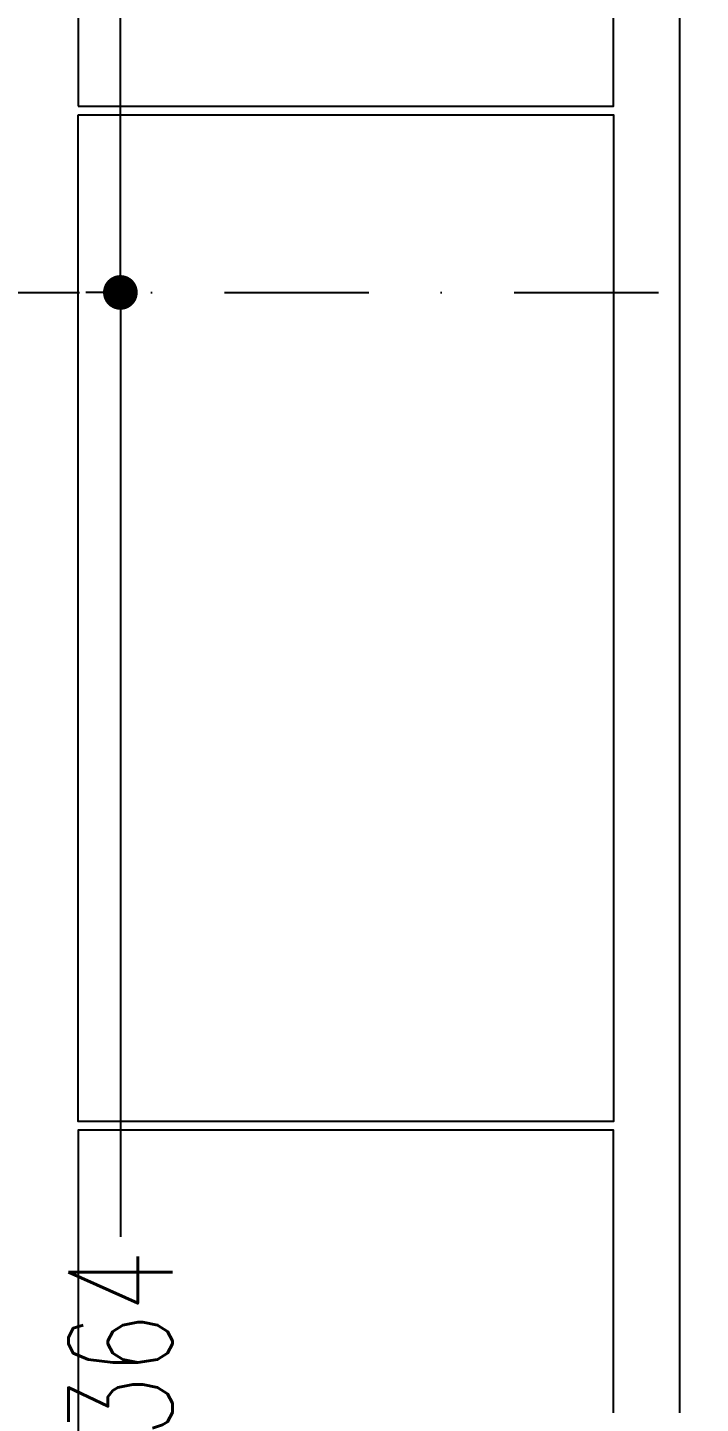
# Model space of a CAD drawing. Extents: x 58467 to 79089, y -33726 to -17391.
# Drawn here: x 68719.6 to 68836, y -19931.4 to -19693.2 of the extents above; entities that cross this region are included whole.
import ezdxf
from ezdxf.enums import TextEntityAlignment as Align

# ---------------------------------------------------------------- set-up
doc = ezdxf.new("R2010")
doc.units = 0
doc.header["$LTSCALE"] = 100
doc.linetypes.add('DASHDOT2', pattern=[0.5, 0.25, -0.125, 0, -0.125])
for name, color, linetype in [('BA_axis', 5, 'DASHDOT2'), ('BA_dim_ext', 185, 'Continuous'), ('Kompozit', 122, 'Continuous')]:
    doc.layers.add(name, color=color, linetype=linetype)
doc.styles.add('dim', font='simplex.shx', dxfattribs={"width": 0.7})
doc.styles.add('text1', font='arial.ttf', dxfattribs={"height": 20})
doc.dimstyles.new('1_100', dxfattribs={"dimtxt": 8, "dimasz": 3, "dimexe": 6, "dimexo": 0, "dimgap": 2, "dimtad": 0, "dimdec": 1, "dimzin": 11, "dimtxsty": 'dim', "dimblk": 'DOT', "dimcen": 0, "dimdle": 1.25, "dimclrt": 256, "dimadec": 0, "dimazin": 0, "dimtfac": 1.25, "dimtdec": 1, "dimtix": 1, "dimtofl": 0, "dimtmove": 1, "dimatfit": 3, "dimldrblk": 'DOT', "dimfxl": 20, "dimfxlon": 1, "dimtolj": 1, "dimtzin": 0, "dimarcsym": 0})

# ---------------------------------------------------------------- blocks, each defined once
blk = doc.blocks.new('*U176')
blk.add_line((0, 0), (0, -696))
at = {"linetype": 'Continuous', "style": 'text1'}
blk.add_attdef('1', text='', height=40, dxfattribs=at).set_placement((0, 38), align=Align.MIDDLE)
blk = doc.blocks.new('AXIS')
at = {"layer": 'BA_axis', "rotation": 90}
blk.add_blockref('*U176', (56.44, -32187.27), dxfattribs=at)
blk = doc.blocks.new('_Dot')
at = {"color": 0, "linetype": 'ByBlock', "lineweight": -2}
blk.add_line((-0.5, 0), (-1, 0), dxfattribs=at)
at = {"color": 0, "linetype": 'ByBlock', "const_width": 0.5}
blk.add_lwpolyline([(-0.25, 0, 1), (0.25, 0, 1)], format="xyb", close=True, dxfattribs=at)
blk = doc.blocks.new('*D23')
at = {"layer": 'BA_dim_ext', "color": 0, "lineweight": -2, "transparency": 16777216}
for p, q in [((188.73, -32187.27), (182.73, -32187.27)), ((188.73, -32193.27), (188.73, -32350.77)), ((188.73, -32545.27), (188.73, -32387.77)), ((188.73, -32551.27), (182.73, -32551.27))]:
    blk.add_line(p, q, dxfattribs=at)
at = {"layer": 'DEFPOINTS', "color": 0, "transparency": 16777216}
for p in [(188.73, -32187.27), (188.73, -32187.27), (188.73, -32551.27)]:
    blk.add_point(p, dxfattribs=at)
at = {"layer": 'BA_dim_ext', "color": 0, "lineweight": -2, "transparency": 16777216, "xscale": 6, "yscale": 6, "zscale": 6}
for p, rotation in [((188.73, -32187.27), 90), ((188.73, -32551.27), 270)]:
    blk.add_blockref('_Dot', p, dxfattribs=dict(at, rotation=rotation))
at = {"layer": 'BA_dim_ext', "color": 2, "transparency": 16777216, "insert": (188.73, -32369.27), "char_height": 18, "attachment_point": 5, "rotation": 90, "style": 'dim'}
blk.add_mtext('\\A1;364', dxfattribs=at)
blk = doc.blocks.new('*D24')
at = {"layer": 'BA_dim_ext', "color": 0, "lineweight": -2, "transparency": 16777216}
for p, q in [((188.73, -31967.27), (182.73, -31967.27)), ((188.73, -31973.27), (188.73, -32059.07)), ((188.73, -32181.27), (188.73, -32095.47)), ((188.73, -32187.27), (182.73, -32187.27))]:
    blk.add_line(p, q, dxfattribs=at)
at = {"layer": 'DEFPOINTS', "color": 0, "transparency": 16777216}
for p in [(188.73, -31967.27), (188.73, -31967.27), (188.73, -32187.27)]:
    blk.add_point(p, dxfattribs=at)
at = {"layer": 'BA_dim_ext', "color": 0, "lineweight": -2, "transparency": 16777216, "xscale": 6, "yscale": 6, "zscale": 6}
for p, rotation in [((188.73, -31967.27), 90), ((188.73, -32187.27), 270)]:
    blk.add_blockref('_Dot', p, dxfattribs=dict(at, rotation=rotation))
at = {"layer": 'BA_dim_ext', "color": 2, "transparency": 16777216, "insert": (188.73, -32077.27), "char_height": 18, "attachment_point": 5, "rotation": 90, "style": 'dim'}
blk.add_mtext('\\A1;220', dxfattribs=at)
blk = doc.blocks.new('A$C56216D09')
at = {"layer": 'Kompozit', "elevation": 1.31}
blk.add_lwpolyline([(92.26, -341.61), (104.14, -341.61), (103.94, -2132.48), (690.1, -2718.42), (2061.01, -2718.42), (2061.01, -2671.53)], dxfattribs=at)
at = {"layer": 'Kompozit'}
for points in [[(0, -1072.32), (92.6, -1072.32), (92.6, -898.06), (0, -898.06)], [(0, -1073.82), (92.6, -1073.82), (92.6, -1248.08), (0, -1248.08)], [(0, -1423.84), (92.6, -1423.84), (92.6, -1249.58), (0, -1249.58)]]:
    blk.add_lwpolyline(points, close=True, dxfattribs=at)
blk = doc.blocks.new('OLCU')
at = {"layer": 'BA_dim_ext'}
for base, p1, p2, picture, middle in [((188.73, -31967.27), (188.73, -32187.27), (188.73, -31967.27), '*D24', (188.73, -32077.27)), ((188.73, -32187.27), (188.73, -32551.27), (188.73, -32187.27), '*D23', (188.73, -32369.27))]:
    dim = blk.add_linear_dim(base=base, p1=p1, p2=p2, angle=90, dimstyle='1_100', override={"dimfxl": 2}, dxfattribs=at)
    dim.commit()
    dim.dimension.update_dxf_attribs({"geometry": picture, "text_midpoint": middle})

msp = doc.modelspace()

# ---------------------------------------------------------------- block references
msp.add_blockref('A$C56216D09', (68728.36, -18634.53, -1.31))
at = {"layer": 'BA_axis'}
msp.add_blockref('AXIS', (68546.93, 12448.2), dxfattribs=at)
at = {"layer": 'BA_dim_ext'}
msp.add_blockref('OLCU', (68546.93, 12448.2), dxfattribs=at)

doc.saveas('drawing.dxf')
